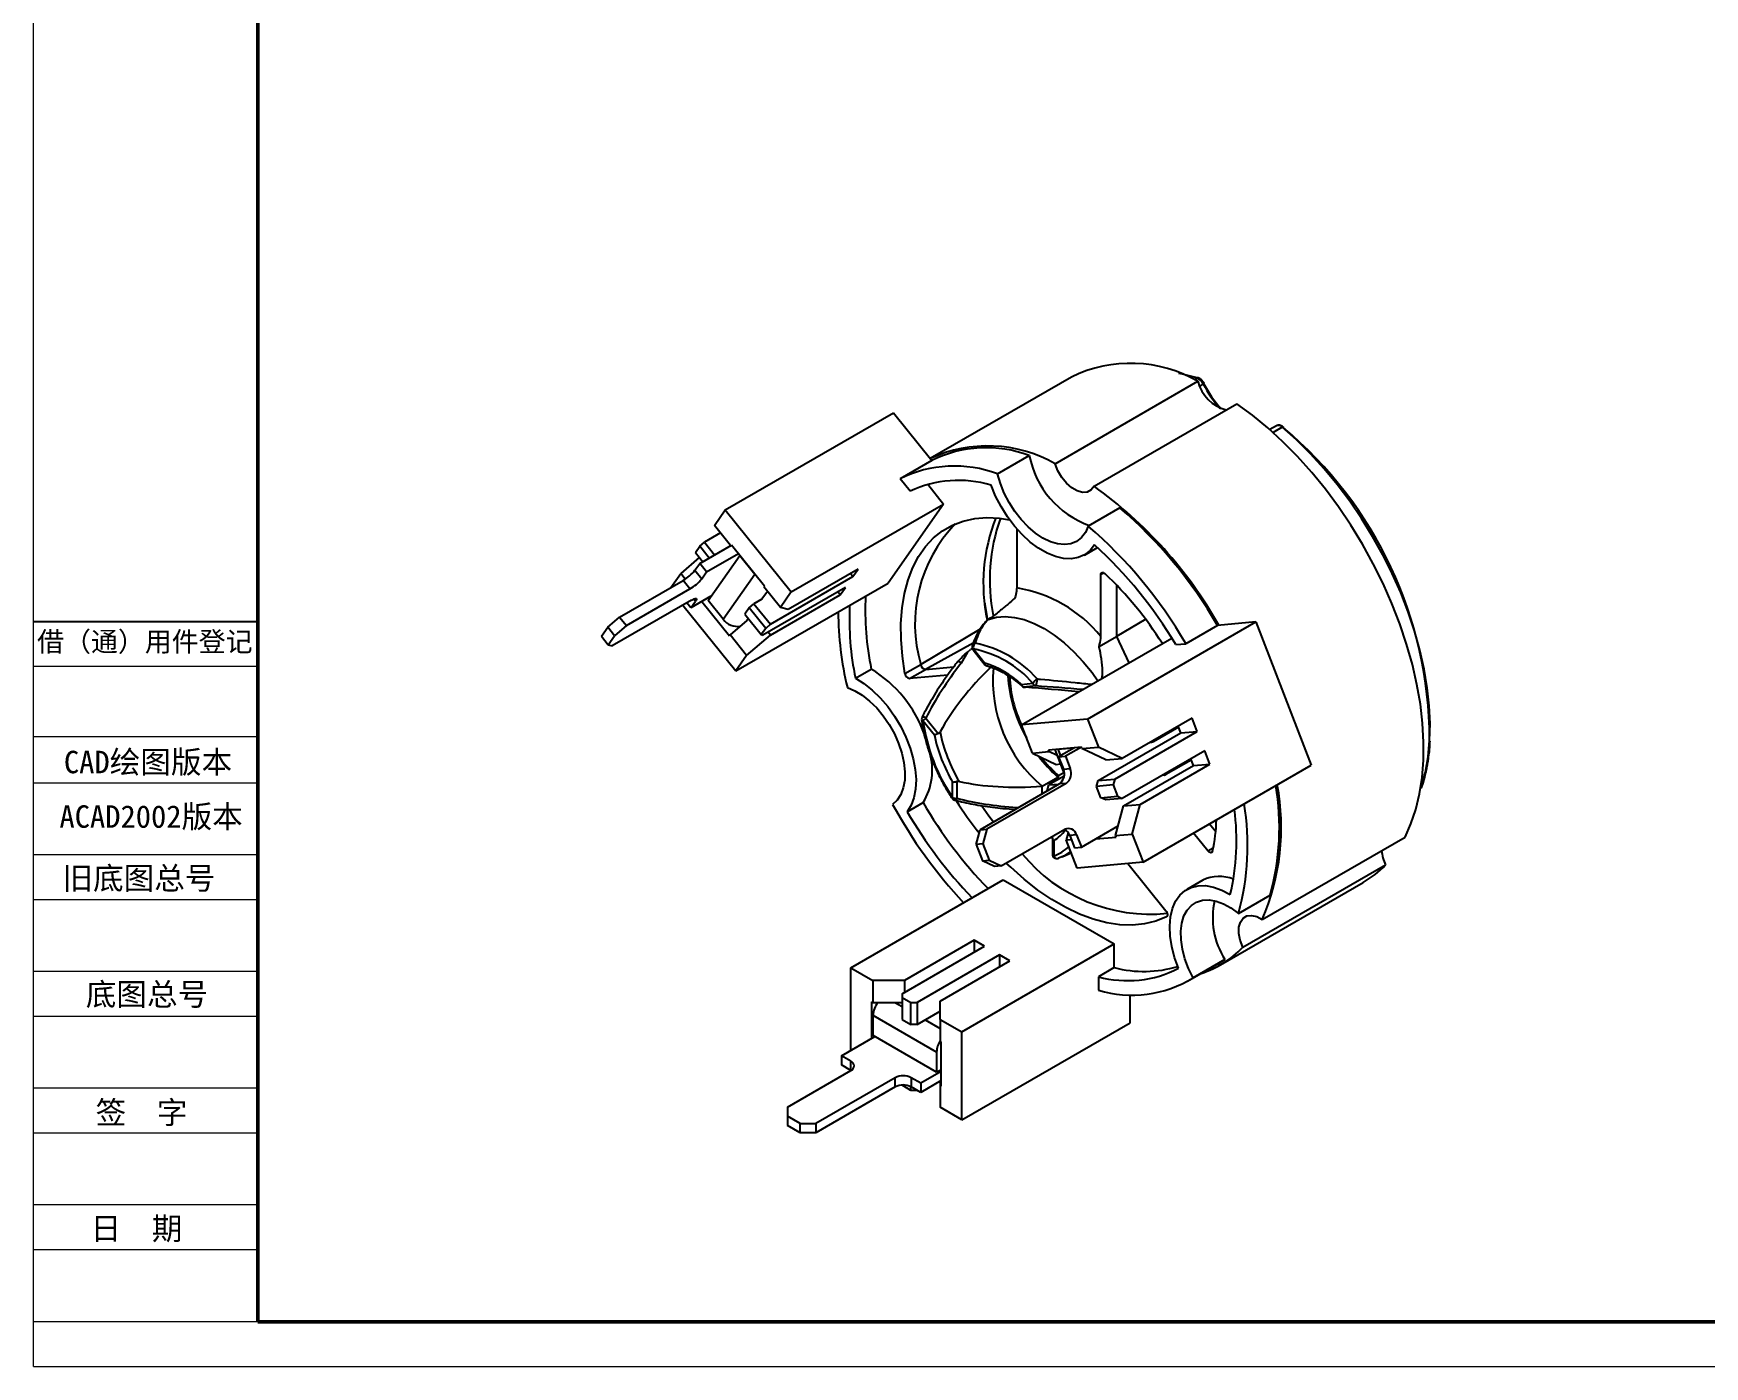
# Model space of a CAD drawing. Header units: millimetres. Extents: x 2517 to 77584, y 486 to 45347.
# Drawn here: x 3173.7 to 3248.2, y 1056 to 1115.4 of the extents above; entities that cross this region are included whole.
import ezdxf

# ---------------------------------------------------------------- set-up
doc = ezdxf.new("R2010")
doc.units = ezdxf.units.MM
for name, color, linetype, lineweight in [('实线', 7, 'Continuous', 25), ('引导线', 6, 'Continuous', 9), ('文本', 3, 'Continuous', 15), ('粗实线', 9, 'Continuous', 50)]:
    doc.layers.add(name, color=color, linetype=linetype, lineweight=lineweight)
doc.styles.get("Standard").update_dxf_attribs({"font": 'simfang.ttf'})

msp = doc.modelspace()

# ---------------------------------------------------------------- linework, layer by layer
at = {"color": 7, "linetype": 'Continuous', "lineweight": 25}
for p, q in [((3219.9966, 1100.0482), (3213.7022, 1096.4145)), ((3219.2629, 1096.185), (3225.6269, 1099.8588)), ((3221.0013, 1095.1815), (3227.3652, 1098.8553)), ((3204.5661, 1094.1286), (3212.0615, 1098.4555)), ((3212.0615, 1098.4555), (3213.7663, 1096.3348)), ((3229.1224, 1097.8788), (3228.8296, 1097.7098)), ((3229.1224, 1097.8788), (3229.1174, 1097.8758)), ((3213.7663, 1096.3348), (3212.352, 1095.5184)), ((3216.6988, 1095.737), (3218.113, 1096.5534)), ((3212.7984, 1094.9631), (3212.352, 1095.5184)), ((3213.5872, 1095.2697), (3214.2938, 1094.3908)), ((3204.08, 1093.4369), (3204.5661, 1094.1286)), ((3204.5661, 1094.1286), (3207.5055, 1090.472)), ((3207.5055, 1090.472), (3214.2938, 1094.3908)), ((3214.2938, 1094.3908), (3211.8189, 1090.8695)), ((3222.1512, 1094.2222), (3220.737, 1093.4058)), ((3204.8025, 1092.5381), (3204.08, 1093.4369)), ((3217.5512, 1093.292), (3217.5512, 1090.6517)), ((3203.4259, 1092.5063), (3203.6381, 1092.6885)), ((3203.4272, 1091.7441), (3204.8414, 1092.5605)), ((3204.3508, 1093.1), (3203.6381, 1092.6885)), ((3203.6381, 1092.6885), (3204.0898, 1092.1266)), ((3206.3111, 1090.7322), (3204.8414, 1092.5605)), ((3203.4068, 1092.0115), (3202.5774, 1091.2989)), ((3203.2315, 1092.2296), (3203.4259, 1092.5063)), ((3203.2315, 1092.2296), (3203.5601, 1091.8208)), ((3203.8448, 1091.9852), (3203.4259, 1092.5063)), ((3203.7333, 1091.3632), (3205.1476, 1092.1796)), ((3203.7946, 1090.0912), (3205.2088, 1092.1034)), ((3205.2088, 1092.1034), (3205.8824, 1091.2654)), ((3220.5677, 1092.1182), (3221.1491, 1092.4538)), ((3202.1348, 1090.6691), (3202.5774, 1091.2989)), ((3202.7802, 1091.0466), (3202.5774, 1091.2989)), ((3203.215, 1091.4422), (3203.4272, 1091.7441)), ((3203.215, 1091.4422), (3203.5212, 1091.0613)), ((3203.7333, 1091.3632), (3203.4272, 1091.7441)), ((3203.5212, 1091.0613), (3203.7333, 1091.3632)), ((3204.4682, 1089.2533), (3205.8824, 1091.2654)), ((3206.5775, 1089.0319), (3210.2544, 1091.1546)), ((3210.4842, 1091.4816), (3207.373, 1089.6855)), ((3210.2544, 1091.1546), (3210.1477, 1091.2873)), ((3210.2544, 1091.1546), (3210.4842, 1091.4816)), ((3221.2988, 1088.4882), (3221.2988, 1091.2394)), ((3199.8563, 1089.3538), (3202.6847, 1090.9866)), ((3200.1625, 1088.9729), (3202.9909, 1090.6057)), ((3202.9909, 1090.6057), (3202.6847, 1090.9866)), ((3205.0307, 1086.9507), (3211.8189, 1090.8695)), ((3209.9185, 1090.6767), (3206.2416, 1088.554)), ((3206.3111, 1090.7322), (3206.2846, 1090.6945)), ((3207.0194, 1089.7803), (3206.2846, 1090.6945)), ((3206.5775, 1088.5536), (3209.6887, 1090.3497)), ((3207.5055, 1090.472), (3207.0194, 1089.7803)), ((3209.6887, 1090.3497), (3209.582, 1090.4824)), ((3209.6887, 1090.3497), (3209.9185, 1090.6767)), ((3203.0616, 1090.1084), (3199.5261, 1088.0674)), ((3202.6727, 1089.8839), (3205.0307, 1086.9507)), ((3203.0262, 1089.7592), (3202.8457, 1089.9838)), ((3203.9265, 1090.2789), (3203.0262, 1089.7592)), ((3203.0262, 1089.7592), (3203.2384, 1090.061)), ((3203.5263, 1090.0479), (3204.7554, 1088.5188)), ((3204.4682, 1089.2533), (3203.7946, 1090.0912)), ((3205.6305, 1089.7638), (3205.436, 1089.4871)), ((3205.6305, 1089.7638), (3205.8426, 1089.9461)), ((3206.3653, 1088.8497), (3205.6305, 1089.7638)), ((3206.1962, 1090.1502), (3205.8426, 1089.9461)), ((3205.8426, 1089.9461), (3206.5775, 1089.0319)), ((3207.373, 1089.6855), (3207.0194, 1089.7803)), ((3199.0431, 1088.4957), (3199.3259, 1088.8982)), ((3199.3259, 1088.8982), (3199.8563, 1089.3538)), ((3199.6321, 1088.5173), (3199.3259, 1088.8982)), ((3200.1625, 1088.9729), (3199.6321, 1088.5173)), ((3199.8563, 1089.3538), (3200.1625, 1088.9729)), ((3205.5244, 1089.1944), (3204.7819, 1088.5565)), ((3205.436, 1089.4871), (3206.1709, 1088.573)), ((3206.3653, 1088.8497), (3206.1709, 1088.573)), ((3206.5775, 1089.0319), (3206.3653, 1088.8497)), ((3216.2836, 1089.2426), (3216.2404, 1089.2145)), ((3220.7074, 1084.8104), (3228.2027, 1089.1374)), ((3223.2989, 1089.2533), (3222.0059, 1088.489)), ((3226.498, 1088.985), (3225.0837, 1088.1685)), ((3228.2027, 1089.1374), (3226.498, 1088.985)), ((3228.2027, 1089.1374), (3230.6776, 1082.7587)), ((3199.0431, 1088.4957), (3199.3493, 1088.1148)), ((3199.3493, 1088.1148), (3199.6321, 1088.5173)), ((3199.3493, 1088.1148), (3199.5261, 1088.0674)), ((3204.7819, 1088.5565), (3204.7554, 1088.5188)), ((3205.5168, 1087.6424), (3204.7819, 1088.5565)), ((3205.5168, 1087.6424), (3206.5775, 1088.5536)), ((3206.1709, 1088.573), (3206.2416, 1088.554)), ((3206.5775, 1088.5536), (3206.4708, 1088.6863)), ((3217.768, 1084.5476), (3224.4637, 1088.4129)), ((3221.2223, 1088.0366), (3222.0059, 1088.489)), ((3224.6374, 1088.1286), (3225.0837, 1088.1685)), ((3205.5168, 1087.6424), (3205.0307, 1086.9507)), ((3215.3558, 1087.7927), (3215.0774, 1087.2982)), ((3215.3558, 1087.7927), (3215.4922, 1087.9089)), ((3215.6107, 1087.8875), (3216.1509, 1087.2155)), ((3215.6251, 1087.9312), (3216.1355, 1087.2963)), ((3210.3655, 1086.629), (3211.0726, 1087.0372)), ((3212.5697, 1086.8368), (3213.2768, 1087.245)), ((3212.7782, 1086.6118), (3213.4853, 1087.02)), ((3214.4762, 1086.7636), (3212.7782, 1086.6118)), ((3213.4853, 1087.02), (3214.7448, 1087.1326)), ((3217.7647, 1086.3558), (3218.2751, 1086.4014)), ((3218.407, 1086.2844), (3217.8524, 1086.2348)), ((3213.8825, 1084.0907), (3213.3722, 1084.7256)), ((3213.5041, 1084.8536), (3214.0588, 1084.1636)), ((3220.7074, 1084.8104), (3217.768, 1084.5476)), ((3218.2541, 1083.2946), (3217.768, 1084.5476)), ((3220.7074, 1084.8104), (3221.1935, 1083.5575)), ((3225.3655, 1084.8505), (3222.2542, 1083.0544)), ((3224.7632, 1084.4431), (3223.6318, 1083.79)), ((3224.8604, 1084.1925), (3224.7443, 1084.4919)), ((3225.5953, 1084.2582), (3225.3655, 1084.8505)), ((3221.1835, 1082.0698), (3224.8604, 1084.1925)), ((3221.9183, 1082.1355), (3225.5953, 1084.2582)), ((3224.8604, 1084.1925), (3225.5953, 1084.2582)), ((3218.2541, 1083.2946), (3218.989, 1083.3603)), ((3218.2541, 1083.2946), (3219.3148, 1082.7916)), ((3220.4322, 1083.5601), (3218.9625, 1083.4287)), ((3218.989, 1083.3603), (3218.9625, 1083.4287)), ((3219.3548, 1083.1868), (3218.989, 1083.3603)), ((3219.251, 1083.4545), (3219.6725, 1082.368)), ((3219.3911, 1083.467), (3220.0647, 1083.5272)), ((3220.126, 1083.5327), (3219.4189, 1083.1245)), ((3219.4189, 1083.1245), (3219.7251, 1083.1519)), ((3219.4189, 1083.1245), (3219.631, 1082.5778)), ((3220.4322, 1083.5601), (3219.7251, 1083.1519)), ((3219.7251, 1083.1519), (3219.9372, 1082.6051)), ((3220.0647, 1083.5272), (3220.0742, 1083.5028)), ((3220.4587, 1083.4917), (3220.4322, 1083.5601)), ((3220.4587, 1083.4917), (3221.1935, 1083.5575)), ((3221.5193, 1082.9887), (3220.4587, 1083.4917)), ((3222.2542, 1083.0544), (3221.1935, 1083.5575)), ((3221.5193, 1082.9887), (3222.2542, 1083.0544)), ((3225.9311, 1083.3925), (3222.2542, 1081.2699)), ((3225.3289, 1082.9851), (3224.1975, 1082.332)), ((3225.4261, 1082.7345), (3225.3099, 1083.0339)), ((3226.161, 1082.8002), (3225.9311, 1083.3925)), ((3218.6825, 1081.8156), (3219.3896, 1082.2238)), ((3219.6673, 1082.2701), (3218.9789, 1081.8727)), ((3219.3148, 1082.7916), (3219.5017, 1082.8083)), ((3219.3896, 1082.2238), (3219.3896, 1082.1098)), ((3219.4073, 1082.2926), (3219.6479, 1082.4315)), ((3219.4073, 1082.12), (3219.4073, 1082.2926)), ((3219.631, 1082.5778), (3219.9372, 1082.6051)), ((3221.1835, 1082.0698), (3221.9183, 1082.1355)), ((3221.9183, 1082.1355), (3221.8476, 1081.8716)), ((3222.3148, 1080.9384), (3225.4261, 1082.7345)), ((3223.0497, 1081.0041), (3226.161, 1082.8002)), ((3223.1823, 1078.4317), (3230.6776, 1082.7587)), ((3225.4261, 1082.7345), (3226.161, 1082.8002)), ((3214.6971, 1081.3106), (3214.6971, 1081.9912)), ((3214.8903, 1082.0203), (3214.8903, 1081.2808)), ((3219.4542, 1081.918), (3215.9187, 1079.877)), ((3219.7604, 1081.9454), (3216.2249, 1079.9044)), ((3218.6825, 1081.4725), (3218.6825, 1081.8156)), ((3218.9082, 1081.6088), (3218.9789, 1081.8727)), ((3218.9205, 1081.6099), (3218.9082, 1081.6088)), ((3218.9101, 1081.6039), (3218.9082, 1081.6088)), ((3218.9789, 1081.8727), (3219.4484, 1081.9147)), ((3219.7604, 1081.9454), (3219.4542, 1081.918)), ((3221.1128, 1081.8059), (3221.1835, 1082.0698)), ((3221.8476, 1081.8716), (3221.1128, 1081.8059)), ((3221.3072, 1081.3048), (3221.1128, 1081.8059)), ((3221.3072, 1081.3048), (3222.0421, 1081.3705)), ((3221.8476, 1081.8716), (3222.0421, 1081.3705)), ((3222.0421, 1081.3705), (3222.2542, 1081.2699)), ((3212.6727, 1080.6823), (3213.3798, 1081.0905)), ((3221.5193, 1081.2041), (3221.3072, 1081.3048)), ((3222.2542, 1081.2699), (3221.5193, 1081.2041)), ((3221.9613, 1079.6189), (3222.3148, 1080.9384)), ((3222.3148, 1080.9384), (3223.0497, 1081.0041)), ((3222.6961, 1079.6847), (3223.0497, 1081.0041)), ((3215.7419, 1079.2173), (3215.9187, 1079.877)), ((3215.9187, 1079.877), (3216.2249, 1079.9044)), ((3216.2249, 1079.9044), (3216.0481, 1079.2447)), ((3216.8613, 1078.2641), (3219.6897, 1079.897)), ((3220.4322, 1079.0987), (3222.0762, 1080.0478)), ((3216.0481, 1079.2447), (3215.7419, 1079.2173)), ((3215.7419, 1079.2173), (3216.0248, 1078.4883)), ((3216.0481, 1079.2447), (3216.3309, 1078.5157)), ((3219.1445, 1079.5192), (3219.1445, 1078.791)), ((3219.2031, 1079.3899), (3219.2031, 1078.7094)), ((3219.8437, 1079.7464), (3219.7567, 1079.4218)), ((3219.7567, 1079.4218), (3219.9822, 1079.442)), ((3220.2429, 1078.1689), (3219.7567, 1079.4218)), ((3220.22, 1079.6454), (3219.9138, 1079.6181)), ((3219.9138, 1079.6181), (3220.126, 1079.0713)), ((3220.22, 1079.6454), (3220.4322, 1079.0987)), ((3221.0733, 1079.4688), (3221.9878, 1079.5506)), ((3221.9613, 1079.6189), (3222.6961, 1079.6847)), ((3221.9878, 1079.5506), (3221.9613, 1079.6189)), ((3222.6961, 1079.6847), (3223.1823, 1078.4317)), ((3226.0718, 1078.9376), (3225.4337, 1079.7314)), ((3228.4919, 1075.8752), (3234.8558, 1079.5491)), ((3216.0248, 1078.4883), (3216.3309, 1078.5157)), ((3216.5551, 1078.2368), (3216.0248, 1078.4883)), ((3216.3309, 1078.5157), (3216.8613, 1078.2641)), ((3219.4202, 1078.6061), (3219.4092, 1078.6018)), ((3219.5711, 1078.6653), (3219.9797, 1078.8472)), ((3220.126, 1079.0713), (3220.4322, 1079.0987)), ((3223.1823, 1078.4317), (3220.2429, 1078.1689)), ((3222.5097, 1078.3716), (3224.1979, 1076.2715)), ((3210.1619, 1073.7255), (3216.9501, 1077.6442)), ((3216.8613, 1078.2641), (3216.5551, 1078.2368)), ((3216.9501, 1077.6442), (3221.8999, 1074.7868)), ((3225.8422, 1077.6278), (3225.1351, 1077.2196)), ((3227.6227, 1074.6386), (3233.9867, 1078.3124)), ((3226.6316, 1073.8571), (3232.9955, 1077.5309)), ((3227.4311, 1076.1525), (3228.8453, 1076.9689)), ((3212.4423, 1072.5723), (3216.1193, 1074.6949)), ((3215.6597, 1074.9603), (3212.5484, 1073.1642)), ((3215.1116, 1070.868), (3221.8999, 1074.7868)), ((3216.1193, 1074.6949), (3215.6597, 1074.9603)), ((3215.6597, 1074.9603), (3215.6597, 1074.4296)), ((3221.8999, 1073.7358), (3221.8999, 1074.7868)), ((3216.791, 1074.3072), (3213.1141, 1072.1845)), ((3214.1394, 1072.2457), (3217.2506, 1074.0418)), ((3217.2506, 1074.0418), (3216.791, 1074.3072)), ((3216.791, 1074.3072), (3216.791, 1073.7765)), ((3225.1674, 1073.1273), (3226.5816, 1073.9437)), ((3226.8262, 1074.0961), (3225.412, 1073.2797)), ((3226.8262, 1074.0961), (3226.5816, 1073.9437)), ((3210.1619, 1073.7255), (3211.1342, 1073.1642)), ((3210.1619, 1070.0512), (3210.1619, 1073.7255)), ((3212.5484, 1073.1642), (3211.1342, 1073.1642)), ((3211.1342, 1073.1642), (3211.1342, 1072.1843)), ((3212.5484, 1073.1642), (3212.5484, 1072.6335)), ((3221.8999, 1073.7358), (3221.1928, 1073.3276)), ((3221.1928, 1073.3276), (3221.1928, 1072.7323)), ((3212.4423, 1072.5723), (3212.4423, 1072.409)), ((3222.607, 1071.2756), (3222.607, 1072.5262)), ((3211.0811, 1072.215), (3211.0811, 1070.5819)), ((3211.0811, 1072.215), (3211.1342, 1072.1843)), ((3211.1342, 1072.1843), (3212.4423, 1072.1843)), ((3212.4423, 1072.409), (3212.8312, 1072.1845)), ((3212.4423, 1072.409), (3212.4423, 1071.4292)), ((3212.8312, 1072.1845), (3213.1141, 1072.1845)), ((3212.8312, 1071.2046), (3212.8312, 1072.1845)), ((3213.1141, 1072.1845), (3213.1141, 1071.2046)), ((3213.1141, 1071.2046), (3214.1394, 1071.7965)), ((3214.1394, 1071.4293), (3214.1394, 1072.2457)), ((3213.9803, 1069.9697), (3211.1518, 1071.6026)), ((3211.1518, 1070.7044), (3211.1518, 1071.6026)), ((3212.4423, 1071.4292), (3212.8312, 1071.2046)), ((3213.1141, 1071.2046), (3212.8312, 1071.2046)), ((3214.1394, 1071.4293), (3214.1394, 1070.4495)), ((3214.1394, 1071.4293), (3215.1116, 1070.868)), ((3215.1116, 1066.9486), (3222.607, 1071.2756)), ((3209.7376, 1069.8063), (3211.2226, 1070.6635)), ((3213.9803, 1069.0715), (3211.1518, 1070.7044)), ((3214.1394, 1070.4495), (3214.1924, 1070.4189)), ((3214.1924, 1068.4592), (3214.1924, 1070.4189)), ((3215.1116, 1066.9486), (3215.1116, 1070.868)), ((3210.1619, 1069.5614), (3209.7376, 1069.8063)), ((3209.7376, 1069.8063), (3209.7376, 1069.398)), ((3213.9803, 1069.9697), (3213.9803, 1069.0715)), ((3207.3335, 1067.5204), (3210.1619, 1069.1532)), ((3212.1418, 1068.8266), (3208.6063, 1066.7856)), ((3210.1618, 1069.1531), (3209.7376, 1069.398)), ((3212.1418, 1068.4183), (3212.1418, 1068.8266)), ((3213.2732, 1068.5817), (3212.8489, 1068.8266)), ((3212.8489, 1068.8266), (3212.8489, 1068.4183)), ((3214.1924, 1069.1123), (3213.2732, 1068.5817)), ((3214.1924, 1068.7041), (3213.2732, 1068.1734)), ((3213.9803, 1069.0715), (3214.1924, 1069.194)), ((3212.1418, 1068.4183), (3208.6063, 1066.3773)), ((3212.4423, 1068.5012), (3212.4423, 1068.4896)), ((3212.8312, 1068.2651), (3212.4423, 1068.4896)), ((3212.8312, 1068.2651), (3212.8312, 1068.4281)), ((3213.1141, 1068.2651), (3212.8312, 1068.2651)), ((3213.2732, 1068.1734), (3212.8489, 1068.4183)), ((3213.1141, 1068.2653), (3213.1141, 1068.2651)), ((3213.1141, 1068.2651), (3213.1142, 1068.2652)), ((3213.2732, 1068.5817), (3213.2732, 1068.1734)), ((3214.1394, 1068.6735), (3214.1394, 1068.4898)), ((3214.1394, 1068.4898), (3214.1394, 1067.5099)), ((3214.1394, 1068.4898), (3214.1924, 1068.4592)), ((3207.3335, 1067.5204), (3207.3335, 1067.1121)), ((3215.1116, 1066.9486), (3214.1394, 1067.5099)), ((3207.8992, 1066.7856), (3207.3335, 1067.1121)), ((3207.3335, 1067.1121), (3207.3335, 1066.7039)), ((3207.8992, 1066.3773), (3207.3335, 1066.7039)), ((3207.8992, 1066.7856), (3208.6063, 1066.7856)), ((3207.8992, 1066.3773), (3207.8992, 1066.7856)), ((3208.6063, 1066.7856), (3208.6063, 1066.3773)), ((3208.6063, 1066.3773), (3207.8992, 1066.3773))]:
    msp.add_line(p, q, dxfattribs=at)
at = {"color": 8, "linetype": 'Continuous', "lineweight": 25}
for p, q in [((3225.4605, 1099.9349), (3225.5863, 1100.0075)), ((3225.8657, 1099.7387), (3225.7073, 1099.6473)), ((3229.3857, 1097.8142), (3228.9772, 1097.5783)), ((3221.2988, 1091.2394), (3221.4403, 1091.321)), ((3206.4415, 1090.4992), (3206.1962, 1090.1502)), ((3222.0059, 1090.7758), (3222.0059, 1088.489)), ((3203.2384, 1090.061), (3203.1601, 1090.1583)), ((3205.593, 1089.2919), (3205.5244, 1089.1944)), ((3215.9205, 1088.8118), (3213.2768, 1087.245)), ((3215.6145, 1088.191), (3213.4853, 1087.02)), ((3222.0059, 1088.489), (3222.5507, 1087.3086)), ((3223.5239, 1083.7803), (3223.6318, 1083.79)), ((3219.3911, 1083.467), (3219.5048, 1083.1741)), ((3224.0895, 1082.3223), (3224.1975, 1082.332)), ((3235.5587, 1081.7805), (3235.5978, 1081.8031)), ((3217.5699, 1080.874), (3217.6255, 1080.8623)), ((3226.1408, 1080.1396), (3226.4196, 1079.7927)), ((3226.0718, 1078.9376), (3226.3134, 1079.0771)), ((3224.2237, 1075.9957), (3224.2306, 1075.9998)), ((3212.1241, 1072.1843), (3212.4423, 1072.0006)), ((3213.4676, 1071.4087), (3214.1394, 1071.021)), ((3210.1619, 1069.1532), (3210.1619, 1069.5614))]:
    msp.add_line(p, q, dxfattribs=at)
at = {"color": 7, "linetype": 'Continuous', "lineweight": 25, "flags": 128}
for points in [[(3225.5863, 1100.0075), (3224.9459, 1100.1766), (3224.7716, 1100.2117)], [(3234.8558, 1079.5491), (3235.1226, 1080.1428), (3235.3393, 1080.7866), (3235.5047, 1081.477), (3235.6178, 1082.2097), (3235.6779, 1082.9807), (3235.6848, 1083.7854), (3235.6383, 1084.6191), (3235.5388, 1085.477), (3235.3868, 1086.3541), (3235.1832, 1087.2454), (3234.9292, 1088.1457), (3234.6262, 1089.0496), (3234.2761, 1089.9521), (3233.8808, 1090.8478), (3233.4426, 1091.7316), (3232.9641, 1092.5983), (3232.4481, 1093.4429), (3231.8976, 1094.2605), (3231.3157, 1095.0463), (3230.7058, 1095.7959), (3230.0715, 1096.5047), (3229.4164, 1097.1688), (3228.7444, 1097.7843), (3228.0593, 1098.3475), (3227.3652, 1098.8553)], [(3235.5978, 1081.8031), (3235.7676, 1082.446), (3235.8867, 1083.1311), (3235.9544, 1083.8543), (3235.9703, 1084.6112), (3235.9344, 1085.3972), (3235.8467, 1086.2074), (3235.7079, 1087.0369), (3235.5189, 1087.8806), (3235.2807, 1088.7334), (3234.9948, 1089.59), (3234.663, 1090.4452), (3234.2872, 1091.2938), (3233.8699, 1092.1306), (3233.4136, 1092.9504), (3232.921, 1093.7483), (3232.3951, 1094.5193), (3231.8392, 1095.2588), (3231.2567, 1095.9622), (3230.6511, 1096.6252), (3230.0262, 1097.2438), (3229.3857, 1097.8142)], [(3220.737, 1093.4058), (3220.6101, 1093.1229), (3220.4364, 1092.8944), (3220.2202, 1092.7259), (3219.9669, 1092.6216), (3219.6827, 1092.5841), (3219.3747, 1092.6142), (3219.0504, 1092.7113), (3218.7179, 1092.873), (3218.3854, 1093.0952), (3218.0611, 1093.3725), (3217.7531, 1093.698), (3217.4689, 1094.0637), (3217.2156, 1094.4604), (3216.9994, 1094.8785), (3216.8257, 1095.3076), (3216.6988, 1095.737)], [(3221.0013, 1095.1815), (3220.874, 1095.0171), (3220.699, 1094.9249), (3220.4875, 1094.9108), (3220.2532, 1094.9757), (3220.011, 1095.1155), (3219.7767, 1095.3211), (3219.5652, 1095.5794), (3219.3902, 1095.8736), (3219.2629, 1096.185)], [(3221.0252, 1092.5663), (3220.8243, 1092.3147), (3220.5798, 1092.1253), (3220.2969, 1092.0021), (3219.9812, 1091.9477), (3219.6394, 1091.9631), (3219.2785, 1092.048), (3218.9061, 1092.2006), (3218.5297, 1092.4179), (3218.1572, 1092.6953), (3217.7964, 1093.027), (3217.4546, 1093.4063), (3217.1389, 1093.8252), (3216.8559, 1094.2751), (3216.6115, 1094.7467), (3216.4106, 1095.2302)], [(3212.5697, 1086.8368), (3212.4568, 1087.6072), (3212.3982, 1088.3551), (3212.3943, 1089.0744), (3212.4453, 1089.7598), (3212.5506, 1090.4058), (3212.7095, 1091.0074), (3212.9207, 1091.5599), (3213.1826, 1092.059), (3213.4931, 1092.5008), (3213.8498, 1092.8819), (3214.25, 1093.1993), (3214.6906, 1093.4506), (3215.168, 1093.6337), (3215.6785, 1093.7472), (3216.2183, 1093.7904), (3216.7831, 1093.7627), (3217.2323, 1093.6933)], [(3221.2988, 1091.2394), (3221.3027, 1091.2749), (3221.314, 1091.3041), (3221.3321, 1091.3254), (3221.3561, 1091.3375), (3221.3847, 1091.34), (3221.4163, 1091.3325), (3221.4492, 1091.3155), (3221.4816, 1091.29)], [(3203.0616, 1090.1084), (3203.1272, 1090.1434), (3203.1834, 1090.1674), (3203.2282, 1090.1794), (3203.2598, 1090.1791), (3203.277, 1090.1664), (3203.2791, 1090.1417), (3203.2661, 1090.1062), (3203.2384, 1090.061)], [(3216.1325, 1089.978), (3216.1382, 1089.9318), (3216.251, 1089.2073)], [(3210.3655, 1086.629), (3210.7416, 1086.3948), (3211.1116, 1086.102), (3211.468, 1085.7565), (3211.8033, 1085.3656), (3212.1107, 1084.9373), (3212.3837, 1084.4805), (3212.6167, 1084.0047), (3212.8049, 1083.5197), (3212.9443, 1083.0355), (3213.0322, 1082.5622), (3213.0666, 1082.1095), (3213.047, 1081.6869), (3212.9736, 1081.303), (3212.848, 1080.9658), (3212.6727, 1080.6823)], [(3210.0047, 1086.2125), (3210.3353, 1086.0728), (3210.6687, 1085.8711), (3210.9967, 1085.6121), (3211.3113, 1085.3025), (3211.6046, 1084.9498), (3211.8693, 1084.5627), (3212.099, 1084.1509), (3212.288, 1083.7244), (3212.4315, 1083.2939), (3212.5261, 1082.8699), (3212.5694, 1082.4631), (3212.5603, 1082.0833), (3212.499, 1081.7401), (3212.3872, 1081.4418), (3212.2274, 1081.1959), (3212.0238, 1081.0085)], [(3215.9921, 1080.9366), (3216.312, 1080.4983), (3216.5225, 1080.2256)], [(3224.2237, 1075.9957), (3223.7512, 1075.8029), (3223.2451, 1075.6795), (3222.7092, 1075.6265), (3222.1477, 1075.6442), (3221.565, 1075.7325), (3220.9656, 1075.8908), (3220.3542, 1076.1177), (3219.7355, 1076.4116), (3219.1145, 1076.7701), (3218.4958, 1077.1905), (3217.8844, 1077.6695), (3217.285, 1078.2033), (3217.0869, 1078.3944)], [(3219.9268, 1078.8763), (3219.6852, 1078.721), (3219.4202, 1078.6061)], [(3226.2803, 1078.9219), (3226.2692, 1078.8925), (3226.2512, 1078.871), (3226.2273, 1078.8586), (3226.1989, 1078.8559), (3226.1673, 1078.8631), (3226.1345, 1078.8798), (3226.102, 1078.9051), (3226.0718, 1078.9376)], [(3224.763, 1073.7027), (3224.5878, 1074.1885), (3224.4622, 1074.6707), (3224.3888, 1075.1393), (3224.3691, 1075.5847), (3224.4036, 1075.9976), (3224.4914, 1076.3695), (3224.6309, 1076.6927), (3224.8191, 1076.9604), (3225.0521, 1077.1672), (3225.3251, 1077.3088), (3225.6324, 1077.3822), (3225.9678, 1077.3859), (3226.3242, 1077.3199), (3226.6942, 1077.1855), (3227.0703, 1076.9855)], [(3224.1979, 1076.2715), (3224.2244, 1076.2335), (3224.2455, 1076.1921), (3224.2602, 1076.1496), (3224.2677, 1076.1082), (3224.2676, 1076.0703), (3224.2599, 1076.0377), (3224.245, 1076.0124), (3224.2237, 1075.9957)], [(3225.412, 1073.2797), (3225.2083, 1073.7022), (3225.0486, 1074.1325), (3224.9367, 1074.56), (3224.8755, 1074.9739), (3224.8664, 1075.3642), (3224.9097, 1075.7211), (3225.0043, 1076.0358), (3225.1478, 1076.3006), (3225.3368, 1076.5089), (3225.5664, 1076.6555), (3225.8312, 1076.7369), (3226.1245, 1076.751), (3226.439, 1076.6975), (3226.7671, 1076.5776), (3227.1005, 1076.3945), (3227.4311, 1076.1525)], [(3227.6227, 1074.6386), (3227.508, 1074.951), (3227.4505, 1075.2558), (3227.4542, 1075.5333), (3227.5186, 1075.7656), (3227.6396, 1075.9379), (3227.8096, 1076.0389), (3228.0174, 1076.0624), (3228.2498, 1076.0066), (3228.4919, 1075.8752)]]:
    msp.add_lwpolyline(points, dxfattribs=at)
at = {"color": 8, "linetype": 'Continuous', "lineweight": 25, "flags": 128}
for points in [[(3229.3857, 1097.8142), (3229.3992, 1097.8208), (3229.4115, 1097.8244), (3229.4223, 1097.825), (3229.4311, 1097.8224), (3229.4343, 1097.8202)], [(3216.2836, 1089.2426), (3216.6464, 1089.3421), (3217.0377, 1089.3748), (3217.4521, 1089.3403), (3217.8842, 1089.2391), (3218.3282, 1089.0726), (3218.7783, 1088.8428), (3219.2283, 1088.553), (3219.6723, 1088.2069), (3220.1044, 1087.8092), (3220.5189, 1087.3652), (3220.9101, 1086.8807), (3221.1727, 1086.5131)], [(3214.6971, 1081.3106), (3214.6833, 1081.2978), (3214.6748, 1081.2883), (3214.672, 1081.2823), (3214.6723, 1081.2812)], [(3214.8903, 1081.2808), (3214.8665, 1081.2433), (3214.8408, 1081.216), (3214.815, 1081.2006), (3214.7908, 1081.1982), (3214.7878, 1081.1988)], [(3219.9587, 1078.9012), (3219.9273, 1078.8766), (3219.9268, 1078.8763)]]:
    msp.add_lwpolyline(points, dxfattribs=at)
at = {"color": 7, "linetype": 'Continuous', "lineweight": 25}
for centre, radius, start, end in [((3222.6336, 1094.6589), 5.9998, 60.073331, 116.073192), ((3225.6166, 1099.9603), 0.056, 74.014656, 122.692605), ((3225.3843, 1099.5179), 0.5296, 24.635047, 67.574591), ((3227.3186, 1100.2685), 1.7406, 193.613544, 255.768016), ((3230.5187, 1102.1316), 5.2086, 207.110813, 222.215174), ((3229.4086, 1097.7973), 0.0345, 338.303987, 41.711982), ((3217.7664, 1083.8387), 18.1871, 0.257504, 50.066974), ((3216.2606, 1090.9035), 6.0752, 60.383272, 114.900686), ((3216.1936, 1091.3951), 5.5039, 69.589752, 116.168793), ((3222.2081, 1097.3533), 4.1725, 191.052003, 250.01883), ((3214.7794, 1090.5787), 5.5039, 69.589752, 116.168793), ((3214.9541, 1090.3688), 5.0749, 73.32093, 115.136242), ((3209.6669, 1079.4091), 19.4225, 29.559115, 54.298223), ((3208.9445, 1078.8387), 20.2749, 30.028875, 49.354074), ((3219.4305, 1089.0523), 6.4136, 136.005797, 196.366327), ((3224.0321, 1090.8485), 7.9695, 158.434613, 191.808025), ((3224.4335, 1091.0206), 8.0858, 160.21263, 191.427531), ((3207.5303, 1078.0223), 20.2749, 30.028875, 49.354074), ((3207.9472, 1078.2319), 19.4038, 30.666497, 47.624168), ((3201.7281, 1092.6365), 1.9071, 300.104393, 321.22944), ((3202.0343, 1092.2556), 1.9071, 300.104273, 321.22956), ((3210.5969, 1079.7396), 15.871, 32.086923, 46.699647), ((3223.7855, 1089.6822), 12.9852, 177.318832, 191.753147), ((3216.6184, 1084.7084), 6.0161, 38.924352, 81.081025), ((3224.4237, 1089.6698), 14.8277, 180.322625, 193.48352), ((3223.0784, 1089.274), 12.9852, 177.318832, 191.753147), ((3205.112, 1089.7521), 0.8145, 217.766026, 278.802634), ((3215.7666, 1088.0129), 0.2, 164.343876, 218.794572), ((3215.8568, 1088.0006), 0.2418, 129.530969, 196.668105), ((3214.7482, 1083.3542), 4.9263, 41.179142, 78.826235), ((3214.8407, 1087.0387), 0.3513, 47.639612, 74.760266), ((3214.7063, 1083.2795), 4.7416, 41.179152, 78.826225), ((3208.1244, 1082.2196), 5.6481, 19.668274, 58.535357), ((3212.825, 1086.8642), 0.2567, 186.125482, 259.503875), ((3213.5321, 1087.2724), 0.2567, 186.125482, 259.503875), ((3214.9027, 1083.2794), 4.2018, 47.067314, 72.938062), ((3222.6318, 1086.5174), 6.1403, 174.672792, 229.971494), ((3223.2195, 1087.0467), 6.0638, 182.853318, 210.376608), ((3222.8689, 1086.9489), 5.6405, 182.535903, 205.565755), ((3218.726, 1086.1673), 0.5081, 122.097305, 152.559076), ((3217.9155, 1086.5218), 0.5459, 334.226193, 7.995807), ((3218.4404, 1086.455), 0.1738, 197.941446, 258.925248), ((3213.5136, 1084.8073), 0.2, 153.569564, 186.879224), ((3213.9026, 1084.3107), 0.6734, 126.275427, 141.962018), ((3221.348, 1085.8556), 8.0554, 188.063818, 214.347538), ((3220.897, 1085.6045), 7.176, 192.177857, 210.2335), ((3220.8421, 1085.5679), 6.8368, 191.190321, 211.221038), ((3223.5675, 1083.9001), 0.1276, 246.462278, 300.286119), ((3211.007, 1082.5437), 2.7824, 328.51584, 16.14674), ((3223.6068, 1086.988), 6.3626, 216.876462, 228.485549), ((3223.5071, 1086.9257), 6.1866, 218.027058, 228.493986), ((3219.1349, 1082.3571), 0.5429, 306.023245, 23.976301), ((3219.4411, 1082.3845), 0.5429, 306.023271, 23.976275), ((3224.1332, 1082.4421), 0.1275, 246.461821, 300.286576), ((3219.0213, 1079.9747), 10.3198, 336.593803, 10.662933), ((3218.0268, 1079.9855), 11.2312, 344.419766, 9.552164), ((3230.7364, 1091.1803), 21.2985, 208.527533, 223.105419), ((3229.914, 1090.6754), 19.928, 210.096839, 223.94764), ((3230.6211, 1091.0836), 19.928, 210.096839, 223.94764), ((3214.8386, 1081.3923), 0.2, 213.754128, 255.322556), ((3214.8382, 1081.5833), 0.307, 242.643118, 279.770998), ((3228.952, 1090.1738), 16.7279, 212.545539, 218.610397), ((3216.575, 1079.4058), 10.7707, 347.014281, 7.352117), ((3216.6125, 1079.1691), 11.2312, 344.419766, 9.552164), ((3219.4809, 1079.4711), 0.4572, 18.753708, 65.338738), ((3219.8517, 1079.5536), 0.3797, 14.001639, 115.250727), ((3218.7125, 1080.5772), 7.7467, 347.66172, 358.104252), ((3223.5052, 1083.5264), 7.4116, 219.594404, 275.839191), ((3219.3445, 1078.791), 0.2, 180, 288.87027), ((3235.6623, 1079.112), 1.8566, 185.097288, 205.510322), ((3226.5739, 1076.1509), 1.6482, 67.135876, 116.355045), ((3230.781, 1081.3589), 4.4224, 300.050217, 316.458515), ((3229.7448, 1075.9546), 3.4602, 167.308206, 212.488393), ((3224.4364, 1077.6622), 4.3926, 287.767532, 316.500089), ((3222.496, 1078.1018), 4.9489, 254.732392, 297.26428), ((3222.6965, 1077.677), 5.1682, 253.085116, 301.696849), ((3223.2206, 1078.7317), 5.1676, 255.191456, 286.963791), ((3212.212, 1071.5558), 1.0612, 143.67853, 177.473442), ((3215.0081, 1069.9307), 1.0285, 147.628898, 177.827163), ((3210.0844, 1069.3573), 0.2183, 290.78338, 69.216782), ((3212.4953, 1068.1443), 0.7685, 62.609581, 117.390361), ((3212.4953, 1067.736), 0.7685, 62.609581, 117.390361)]:
    msp.add_arc(centre, radius, start, end, dxfattribs=at)
at = {"color": 8, "linetype": 'Continuous', "lineweight": 25}
for centre, radius, start, end in [((3225.8157, 1099.8481), 0.1202, 294.576426, 314.930745), ((3230.3524, 1102.0357), 5.0405, 207.110733, 222.222083), ((3229.2079, 1097.6585), 0.2363, 41.203774, 111.206504), ((3215.7418, 1088.0162), 0.1753, 102.820976, 163.203951), ((3215.6575, 1087.8963), 0.0477, 132.828644, 190.531023), ((3213.3927, 1084.8031), 0.0801, 194.257424, 255.154306), ((3213.3677, 1084.6699), 0.2288, 53.392648, 98.330356), ((3235.4338, 1081.8498), 0.1705, 312.734019, 344.093075), ((3235.5697, 1081.855), 0.059, 298.41953, 341.376499), ((3217.3427, 1080.9351), 0.2354, 329.699694, 344.941624), ((3218.3841, 1080.7699), 1.6047, 300.690199, 325.766887), ((3218.6458, 1080.3423), 1.7254, 288.844257, 315.241914), ((3219.245, 1078.8013), 0.101, 185.844965, 245.474598), ((3219.3674, 1078.7729), 0.1761, 201.124502, 283.736778)]:
    msp.add_arc(centre, radius, start, end, dxfattribs=at)
at = {"color": 7, "linetype": 'Continuous', "lineweight": 25}
for centre, major_axis, ratio, start_param, end_param in [((3215.647, 1087.7827), (0.3174, 0.2397), 0.4912426, 1.4401933, 1.6904085), ((3222.3236, 1086.6863), (9.0703, 6.8524), 0.4858011, 2.0670757, 2.3691652), ((3220.3862, 1085.2009), (6.6, 4.9842), 0.490641, 1.8173305, 2.3091533), ((3220.3862, 1085.4919), (7.0383, -0.7135), 0.072975, 1.5907298, 1.9319862), ((3220.3134, 1085.3884), (8.0095, 1.4985), 0.4102814, 3.9122862, 4.4313347), ((3222.6848, 1085.7552), (11.0098, 2.0514), 0.4062791, 3.8530888, 4.1551784)]:
    msp.add_ellipse(centre, major_axis=major_axis, ratio=ratio, start_param=start_param, end_param=end_param, dxfattribs=at)
at = {"color": 8, "linetype": 'Continuous', "lineweight": 25}
msp.add_ellipse((3222.3236, 1085.2413), major_axis=(9.6616, -0.984), ratio=0.0724335, start_param=1.7687451, end_param=1.9955453, dxfattribs=at)
at = {"color": 7, "linetype": 'Continuous', "lineweight": 25}
for points, knots in [([(3225.9006, 1099.7629), (3225.8865, 1099.7877), (3225.8476, 1099.8558), (3225.7581, 1099.9558), (3225.6752, 1099.9942), (3225.632, 1100.0142)], [0, 0, 0, 0, 0.2140915, 0.5891567, 1, 1, 1, 1]), ([(3229.4343, 1097.8202), (3229.4127, 1097.8366), (3229.3568, 1097.8789), (3229.2633, 1097.9106), (3229.1662, 1097.9052), (3229.1187, 1097.8754), (3229.0984, 1097.8625)], [0, 0, 0, 0, 0.2041754, 0.527698, 0.7975155, 1, 1, 1, 1]), ([(3217.5512, 1090.6517), (3217.5498, 1090.6058), (3217.5456, 1090.4632), (3217.5033, 1090.3065), (3217.4746, 1090.2001)], [0, 0, 0, 0, 0.3216768, 1, 1, 1, 1]), ([(3217.4746, 1090.2001), (3217.3693, 1090.1081), (3217.1569, 1089.9228), (3216.8462, 1089.6662), (3216.5912, 1089.465), (3216.4188, 1089.3344), (3216.3234, 1089.2696), (3216.2836, 1089.2426)], [0, 0, 0, 0, 0.3085887, 0.6220203, 0.8004309, 0.9168803, 1, 1, 1, 1]), ([(3216.1953, 1089.178), (3216.1484, 1089.1249), (3216.0091, 1088.967), (3215.8174, 1088.6762), (3215.6622, 1088.3528), (3215.5967, 1088.1405), (3215.574, 1088.0668)], [0, 0, 0, 0, 0.1726501, 0.5134072, 0.8312027, 1, 1, 1, 1]), ([(3216.2404, 1089.2145), (3216.2125, 1089.1818), (3216.0523, 1088.9948), (3215.8484, 1088.6734), (3215.7431, 1088.3215), (3215.7029, 1088.1871)], [0, 0, 0, 0, 0.1155837, 0.6619956, 1, 1, 1, 1]), ([(3216.1946, 1089.1785), (3216.1965, 1089.1806), (3216.2002, 1089.1845), (3216.2096, 1089.1926), (3216.2218, 1089.2019), (3216.2325, 1089.2093), (3216.2389, 1089.2134), (3216.2404, 1089.2145)], [0, 0, 0, 0, 0.2276627, 0.4399581, 0.652947, 0.9143083, 1, 1, 1, 1]), ([(3221.2223, 1088.0366), (3221.2545, 1088.1599), (3221.2954, 1088.3166), (3221.2982, 1088.458), (3221.2988, 1088.4882)], [0, 0, 0, 0, 0.7864414, 1, 1, 1, 1]), ([(3214.9297, 1087.3756), (3214.8152, 1087.2272), (3214.4933, 1086.81), (3214.0174, 1086.1147), (3213.6077, 1085.4305), (3213.3994, 1085.0232), (3213.3345, 1084.8963)], [0, 0, 0, 0, 0.189929, 0.5341095, 0.85479, 1, 1, 1, 1]), ([(3214.933, 1087.3776), (3215.0234, 1087.4742), (3215.1572, 1087.617), (3215.3072, 1087.7497), (3215.3558, 1087.7927)], [0, 0, 0, 0, 0.6759664, 1, 1, 1, 1]), ([(3221.3493, 1086.615), (3221.3594, 1086.6769), (3221.398, 1086.9131), (3221.3509, 1087.353), (3221.2876, 1087.764), (3221.233, 1087.992), (3221.2223, 1088.0366)], [0, 0, 0, 0, 0.13486749, 0.51523478, 0.90512502, 1, 1, 1, 1]), ([(3216.1355, 1087.2963), (3216.1354, 1087.2955), (3216.133, 1087.2752), (3216.1351, 1087.241), (3216.1537, 1087.2053), (3216.1774, 1087.1984), (3216.1893, 1087.1949)], [0, 0, 0, 0, 0.0152457, 0.3658318, 0.6825499, 1, 1, 1, 1]), ([(3216.182, 1087.1947), (3216.2268, 1087.1831), (3216.3875, 1087.1416), (3216.6751, 1087.0285), (3217.0432, 1086.8358), (3217.413, 1086.5879), (3217.668, 1086.3836), (3217.7981, 1086.2656), (3217.8087, 1086.256)], [0, 0, 0, 0, 0.0864279, 0.3101177, 0.5335044, 0.7567533, 0.9801176, 1, 1, 1, 1]), ([(3217.7647, 1086.3558), (3217.7648, 1086.3548), (3217.7674, 1086.3316), (3217.7787, 1086.2921), (3217.8092, 1086.2496), (3217.838, 1086.2398), (3217.8524, 1086.2348)], [0, 0, 0, 0, 0.0152457, 0.3658318, 0.6825499, 1, 1, 1, 1]), ([(3217.8524, 1086.2348), (3217.8673, 1086.2327), (3217.895, 1086.2287), (3217.931, 1086.2258), (3217.9477, 1086.2245)], [0, 0, 0, 0, 0.5381192, 1, 1, 1, 1]), ([(3213.315, 1084.7833), (3213.3273, 1084.6916), (3213.363, 1084.4262), (3213.4576, 1083.9757), (3213.6125, 1083.4345), (3213.8107, 1082.8923), (3214.049, 1082.3561), (3214.3198, 1081.8416), (3214.5357, 1081.487), (3214.6554, 1081.3065), (3214.6723, 1081.2812)], [0, 0, 0, 0, 0.0796816, 0.2307102, 0.3816475, 0.5324679, 0.6832008, 0.8338832, 0.9766483, 1, 1, 1, 1]), ([(3214.0588, 1084.1636), (3214.0374, 1084.1536), (3213.9948, 1084.1335), (3213.9332, 1084.1082), (3213.8984, 1084.0957), (3213.8832, 1084.0909), (3213.8825, 1084.0907)], [0, 0, 0, 0, 0.3174509, 0.6341683, 0.9847524, 1, 1, 1, 1]), ([(3214.0588, 1084.1636), (3214.0757, 1084.1745), (3214.1073, 1084.1949), (3214.1265, 1084.2265), (3214.1353, 1084.2411)], [0, 0, 0, 0, 0.5381188, 1, 1, 1, 1]), ([(3235.6256, 1081.8362), (3235.6571, 1081.9413), (3235.7481, 1082.2459), (3235.8621, 1082.7815), (3235.9467, 1083.3415), (3235.9666, 1083.7013), (3235.9735, 1083.8261)], [0, 0, 0, 0, 0.1724147, 0.4992954, 0.8263405, 1, 1, 1, 1]), ([(3214.8903, 1082.0203), (3214.8677, 1082.0136), (3214.8225, 1082.0002), (3214.7551, 1081.99), (3214.7156, 1081.9894), (3214.6979, 1081.9911), (3214.6971, 1081.9912)], [0, 0, 0, 0, 0.3174511, 0.6341677, 0.9847531, 1, 1, 1, 1]), ([(3214.9955, 1082.0241), (3214.977, 1082.0272), (3214.943, 1082.033), (3214.9068, 1082.0243), (3214.8903, 1082.0203)], [0, 0, 0, 0, 0.5436457, 1, 1, 1, 1]), ([(3235.5608, 1081.7366), (3235.5652, 1081.7394), (3235.599, 1081.7608), (3235.6132, 1081.801), (3235.6256, 1081.8362)], [0, 0, 0, 0, 0.1275467, 1, 1, 1, 1]), ([(3214.7879, 1081.1988), (3214.9246, 1081.1647), (3215.3311, 1081.0634), (3216.0449, 1080.9337), (3216.8174, 1080.8361), (3217.3145, 1080.7998), (3217.5054, 1080.7859)], [0, 0, 0, 0, 0.1568188, 0.4661198, 0.7949863, 1, 1, 1, 1]), ([(3219.2031, 1079.3899), (3219.2024, 1079.3907), (3219.1849, 1079.4093), (3219.1587, 1079.4479), (3219.1403, 1079.5075), (3219.1477, 1079.5428), (3219.1513, 1079.5605)], [0, 0, 0, 0, 0.0152469, 0.3658323, 0.6825489, 1, 1, 1, 1]), ([(3219.1513, 1079.5605), (3219.1566, 1079.5741), (3219.1626, 1079.5894), (3219.1681, 1079.5955), (3219.1687, 1079.5962)], [0, 0, 0, 0, 0.8854292, 1, 1, 1, 1])]:
    msp.add_open_spline(points, degree=3, knots=knots, dxfattribs=at)
at = {"color": 8, "linetype": 'Continuous', "lineweight": 25}
msp.add_open_spline([(3218.456, 1086.5977), (3218.5081, 1086.5933), (3219.083, 1086.5444), (3219.9123, 1086.4673), (3220.6587, 1086.3877), (3220.9092, 1086.361)], degree=3, knots=[0, 0, 0, 0, 0.0620597, 0.6852962, 1, 1, 1, 1], dxfattribs=at)
at = {"layer": '实线'}
for p, q in [((3173.7328, 1089.1585), (3183.7328, 1089.1585)), ((3183.7328, 1057.9585), (3183.7328, 1080.3585)), ((3183.7328, 1080.3585), (3183.7328, 1057.9585))]:
    msp.add_line(p, q, dxfattribs=at)
at = {"layer": '引导线'}
for p, q in [((3173.7328, 1055.9585), (3173.7328, 1174.7585)), ((3183.7328, 1087.1585), (3173.7328, 1087.1585)), ((3183.7328, 1084.0227), (3173.7328, 1084.0227)), ((3183.7328, 1081.9585), (3173.7328, 1081.9585)), ((3183.7328, 1078.7585), (3173.7328, 1078.7585)), ((3183.7328, 1076.7585), (3173.7328, 1076.7585)), ((3183.7328, 1073.5585), (3173.7328, 1073.5585)), ((3183.7328, 1071.5585), (3173.7328, 1071.5585)), ((3183.7328, 1068.3585), (3173.7328, 1068.3585)), ((3183.7328, 1066.3585), (3173.7328, 1066.3585)), ((3183.7328, 1063.1585), (3173.7328, 1063.1585)), ((3183.7328, 1061.1585), (3173.7328, 1061.1585)), ((3183.7328, 1057.9585), (3173.7328, 1057.9585)), ((3173.7328, 1055.9585), (3341.7328, 1055.9585))]:
    msp.add_line(p, q, dxfattribs=at)
at = {"layer": '粗实线'}
for q in [(3183.7328, 1172.7585), (3339.7328, 1057.9585)]:
    msp.add_line((3183.7328, 1057.9585), q, dxfattribs=at)

# ---------------------------------------------------------------- texts
at = {"layer": '文本', "ltscale": 0.2, "attachment_point": 5}
for s, insert, char_height, width in [('借（通）用件登记', (3178.6978, 1088.2009), 0.88, 20.45144), ('CAD绘图版本', (3178.8399, 1082.8365), 1, 30.318807), ('ACAD2002版本', (3178.977, 1080.408), 1, 23.403808), ('旧底图总号', (3178.4358, 1077.6625), 1, 26.475371), ('底图总号', (3178.7931, 1072.4896), 1, 5.80464), ('签  字', (3178.5489, 1067.2253), 1, 5.80464), ('日  期', (3178.3256, 1062.0502), 1, 5.80464)]:
    msp.add_mtext(s, dxfattribs=dict(at, insert=insert, char_height=char_height, width=width))

doc.saveas('drawing.dxf')
